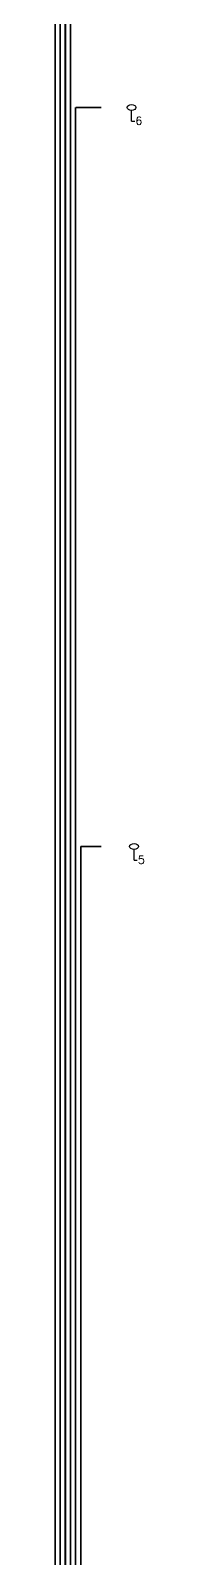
# Model space of a CAD drawing. Header units: inches. Extents: x -179 to 78, y 1 to 666.
# Drawn here: x 53.9 to 56.9, y 257 to 308.7 of the extents above; entities that cross this region are included whole.
import ezdxf

# ---------------------------------------------------------------- set-up
doc = ezdxf.new("R2010")
doc.units = ezdxf.units.IN
doc.header["$MEASUREMENT"] = 0
doc.linetypes.add('DASHED', pattern=[0.75, 0.5, -0.25])
doc.linetypes.add('HIDDEN', pattern=[0.375, 0.25, -0.125])
doc.layers.add('_WS_MSTP', color=160, linetype='HIDDEN')
doc.styles.add('WS8th', font='complex.shx', dxfattribs={"height": 0.1875})

msp = doc.modelspace()

# ---------------------------------------------------------------- linework, layer by layer
at = {"layer": '_WS_MSTP', "color": 7, "linetype": 'Continuous'}
for p, q in [((56.52942, 305.64899), (56.52942, 306.01012)), ((56.52942, 305.64899), (56.6392, 305.64899)), ((56.61622, 280.64899), (56.61622, 281.01012)), ((56.61622, 280.64899), (56.726, 280.64899))]:
    msp.add_line(p, q, dxfattribs=at)
at = {"layer": '_WS_MSTP', "color": 7, "linetype": 'DASHED', "const_width": 0.06}
for points in [[(53.93903, 306.1099), (53.93903, 331.1099)], [(54.11263, 306.1099), (54.11263, 331.1099)], [(54.28623, 306.1099), (54.28623, 331.1099)], [(54.45983, 306.1099), (54.45983, 331.1099)], [(53.93903, 281.1099), (53.93903, 306.1099)], [(54.11263, 281.1099), (54.11263, 306.1099)], [(54.28623, 281.1099), (54.28623, 306.1099)], [(54.45983, 281.1099), (54.45983, 306.1099)], [(54.63343, 281.1099), (54.63343, 306.1099)], [(54.63343, 306.1099), (55.50143, 306.1099)], [(53.93903, 256.1099), (53.93903, 281.1099)], [(54.11263, 256.1099), (54.11263, 281.1099)], [(54.28623, 256.1099), (54.28623, 281.1099)], [(54.45983, 256.1099), (54.45983, 281.1099)], [(54.63343, 256.1099), (54.63343, 281.1099)], [(54.80703, 256.1099), (54.80703, 281.1099)], [(54.80703, 281.1099), (55.50143, 281.1099)]]:
    msp.add_lwpolyline(points, dxfattribs=at)
at = {"layer": '_WS_MSTP', "color": 7, "linetype": 'Continuous'}
for centre in [(56.53108, 306.1099), (56.61788, 281.1099)]:
    msp.add_ellipse(centre, major_axis=(0.15129, 0), ratio=0.65960456, dxfattribs=at)

# ---------------------------------------------------------------- texts
at = {"layer": '_WS_MSTP', "color": 7, "linetype": 'Continuous', "char_height": 0.27067, "attachment_point": 1, "style": 'WS8th'}
for s, insert in [('6', (56.66186, 305.79429)), ('5', (56.74866, 280.79429))]:
    msp.add_mtext_dynamic_manual_height_columns(s, width=100.2027733, gutter_width=0.9375, heights=[0], dxfattribs=dict(at, insert=insert))

doc.saveas('drawing.dxf')
